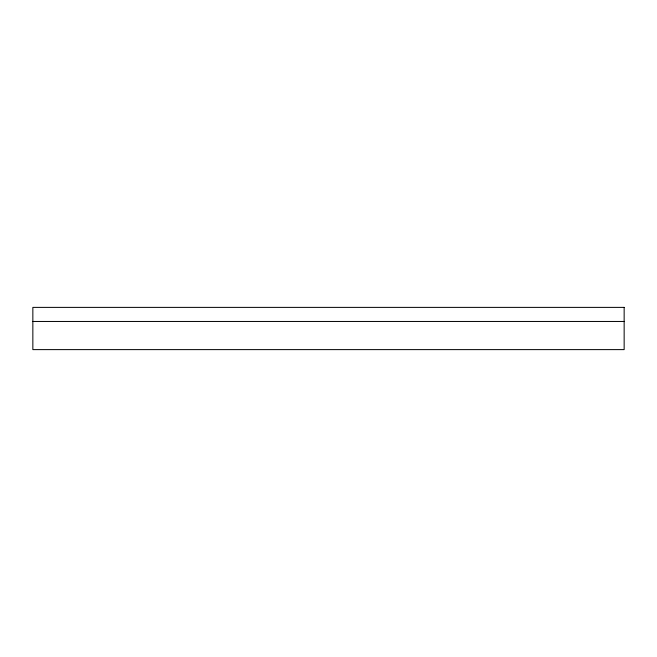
<?xml version="1.0" encoding="UTF-8"?>
<svg xmlns="http://www.w3.org/2000/svg" width="657" height="657" viewBox="0 0 657 657"><rect width="100%" height="100%" fill="white"/><g stroke="black" fill="none" stroke-linecap="round" stroke-linejoin="round"><path stroke-width="0.99" d="M32.85 321.462L624.15 321.462M624.15 307.386L32.85 307.386L32.85 349.614L624.15 349.614L624.15 307.386"/></g></svg>
